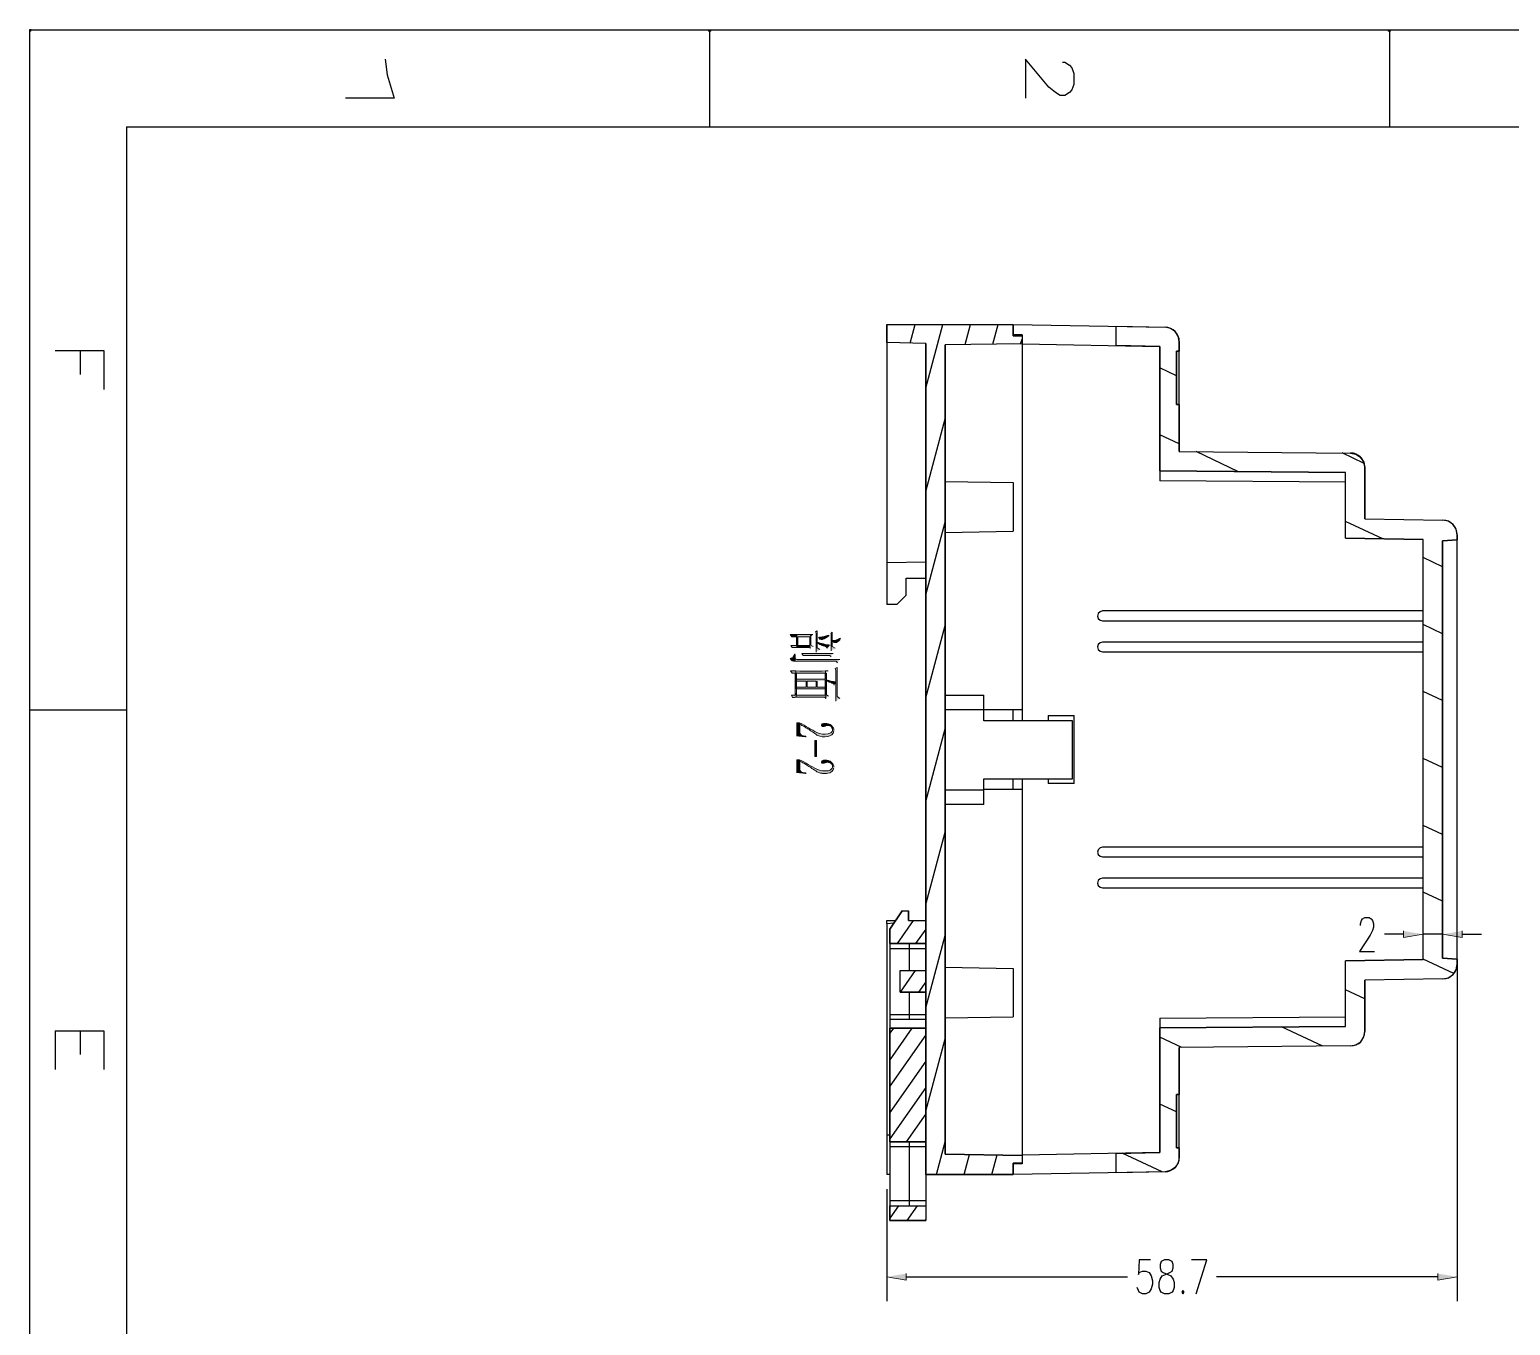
# Model space of a CAD drawing. Header units: inches. Extents: x 9 to 586, y 13 to 829.
# Drawn here: x 8.9 to 305.2, y 570.1 to 829.3 of the extents above; entities that cross this region are included whole.
import ezdxf

# ---------------------------------------------------------------- set-up
doc = ezdxf.new("R2010")
doc.units = ezdxf.units.IN
doc.header["$MEASUREMENT"] = 0
doc.layers.add('图层 1', color=7, linetype='Continuous')

msp = doc.modelspace()

# ---------------------------------------------------------------- hatches: boundary and pattern name
at = {"layer": '图层 1', "true_color": 0xffffff}
for points in [[(8.94, 829.28), (9.24, 829.28), (9.24, 829.22), (9.18, 828.98), (8.94, 828.92)], [(145.26, 829.28), (145.26, 829.22), (145.2, 828.98), (144.96, 828.92), (144.72, 828.98), (144.66, 829.22), (144.66, 829.28)], [(281.28, 829.28), (281.28, 829.22), (281.22, 828.98), (280.98, 828.92), (280.74, 828.98), (280.68, 829.22), (280.68, 829.28)], [(165.6, 708.26), (165.12, 708.26), (165.24, 707.84)], [(167.04, 705.26), (166.5, 705.62), (166.5, 709.04), (166.14, 708.8), (166.26, 708.56), (166.26, 704.78)], [(170.1, 705.56), (169.5, 705.92), (169.5, 708.74), (169.2, 708.5), (169.26, 708.38), (169.26, 708.26), (169.32, 708.08), (169.32, 705.02)], [(165.06, 705.5), (165, 706.1), (162.6, 706.1), (162.6, 707.84), (162.42, 705.68), (164.82, 705.68)], [(168.12, 698.96), (168.12, 699.32), (162.36, 699.32), (162.36, 700.58), (162.36, 698.96), (164.28, 698.96), (164.28, 697.76), (164.52, 698.96), (166.26, 698.96), (166.26, 697.76), (166.5, 698.96)], [(168.78, 695.96), (168.36, 696.2), (168.36, 700.58), (168.24, 695.48)], [(171, 695.48), (170.46, 695.9), (170.46, 701.66), (170.1, 701.48), (170.16, 701.3), (170.22, 701.18), (170.22, 694.94)], [(168.12, 697.76), (166.5, 697.76), (166.5, 698.96), (166.26, 697.76), (164.52, 697.76), (164.52, 698.96), (164.28, 697.76), (162.36, 697.76), (162.36, 698.96), (162.36, 697.4), (168.12, 697.4), (168.12, 696.14)], [(283.8, 648.98), (283.8, 647.66), (287.7, 648.32)], [(295.5, 648.98), (295.5, 647.66), (291.6, 648.32)], [(184.32, 580.46), (184.32, 579.14), (180.42, 579.8)], [(290.64, 580.46), (290.64, 579.14), (294.54, 579.8)]]:
    msp.add_hatch(color=7, dxfattribs=at).paths.add_polyline_path(points)
h = msp.add_hatch(color=7, dxfattribs=at)
edge = h.paths.add_edge_path()
edge.add_spline(control_points=[(162.42, 708.26), (161.98, 708.26), (161.54, 708.26), (161.1, 708.26), (161.1, 708.26), (161.4, 707.84), (161.4, 707.84), (161.4, 707.84), (162.36, 707.84), (162.36, 707.84), (162.36, 707.84), (162.36, 706.1), (162.36, 706.1)], knot_values=[0, 0, 0, 0, 1, 1, 1, 2, 2, 2, 3, 3, 3, 4, 4, 4, 4], degree=3, periodic=0)
edge.add_line((162.36, 706.1), (162.42, 708.26))
h = msp.add_hatch(color=7, dxfattribs=at)
edge = h.paths.add_edge_path()
edge.add_spline(control_points=[(165.66, 705.92), (165.66, 705.92), (165.24, 706.16), (165.24, 706.16), (165.24, 706.16), (165.24, 707.84), (165.24, 707.84), (165.24, 707.84), (165.12, 708.26), (165.12, 708.26), (164.22, 708.26), (163.32, 708.26), (162.42, 708.26), (162.42, 708.26), (162.36, 706.1), (162.36, 706.1), (162.36, 706.1), (161.22, 706.1), (161.22, 706.1), (161.22, 706.1), (161.52, 705.68), (161.52, 705.68), (161.52, 705.68), (162.42, 705.68), (162.42, 705.68), (162.42, 705.68), (162.6, 707.84), (162.6, 707.84), (162.6, 707.84), (165, 707.84), (165, 707.84), (165, 707.84), (165, 706.1), (165, 706.1), (165, 706.1), (165.06, 705.5), (165.06, 705.5)], knot_values=[0, 0, 0, 0, 1, 1, 1, 2, 2, 2, 3, 3, 3, 4, 4, 4, 5, 5, 5, 6, 6, 6, 7, 7, 7, 8, 8, 8, 9, 9, 9, 10, 10, 10, 11, 11, 11, 12, 12, 12, 12], degree=3, periodic=0)
edge.add_line((165.06, 705.5), (165.66, 705.92))
h = msp.add_hatch(color=7, dxfattribs=at)
edge = h.paths.add_edge_path()
edge.add_spline(control_points=[(168.9, 708.08), (168.9, 708.08), (168.78, 708.14), (168.78, 708.14), (168.78, 708.14), (168.3, 708.02), (168.3, 708.02), (168.3, 708.02), (168.12, 707.96), (168.12, 707.96), (168.12, 707.96), (167.88, 707.9), (167.88, 707.9), (167.88, 707.9), (167.7, 707.84), (167.7, 707.84), (167.7, 707.84), (167.52, 707.84), (167.52, 707.84), (167.52, 707.84), (167.34, 707.78), (167.34, 707.78), (167.34, 707.78), (166.98, 707.78), (166.98, 707.78), (166.98, 707.78), (166.8, 707.72), (166.8, 707.72), (166.8, 707.72), (166.74, 707.66), (166.74, 707.66), (166.74, 707.66), (166.8, 707.6), (166.8, 707.6), (166.8, 707.6), (167.04, 707.36), (167.04, 707.36), (167.04, 707.36), (167.28, 707.3), (167.28, 707.3), (167.28, 707.3), (167.58, 707.3), (167.58, 707.3), (168.01, 707.45), (168.47, 707.75), (168.84, 708.02)], knot_values=[0, 0, 0, 0, 1, 1, 1, 2, 2, 2, 3, 3, 3, 4, 4, 4, 5, 5, 5, 6, 6, 6, 7, 7, 7, 8, 8, 8, 9, 9, 9, 10, 10, 10, 11, 11, 11, 12, 12, 12, 13, 13, 13, 14, 14, 14, 15, 15, 15, 15], degree=3, periodic=0)
edge.add_line((168.84, 708.02), (168.9, 708.08))
h = msp.add_hatch(color=7, dxfattribs=at)
edge = h.paths.add_edge_path()
edge.add_spline(control_points=[(169.08, 706.16), (168.41, 706.23), (167.12, 706.5), (166.5, 706.76), (166.5, 706.76), (166.5, 706.58), (166.5, 706.58), (166.99, 706.24), (167.15, 706.37), (167.52, 706.1), (167.52, 706.1), (167.7, 706.04), (167.7, 706.04), (167.7, 706.04), (167.94, 705.98), (167.94, 705.98), (167.94, 705.98), (168.12, 705.86), (168.12, 705.86), (168.12, 705.86), (168.3, 705.8), (168.3, 705.8), (168.3, 705.8), (168.36, 705.74), (168.36, 705.74), (168.36, 705.74), (168.48, 705.5), (168.48, 705.5)], knot_values=[0, 0, 0, 0, 1, 1, 1, 2, 2, 2, 3, 3, 3, 4, 4, 4, 5, 5, 5, 6, 6, 6, 7, 7, 7, 8, 8, 8, 9, 9, 9, 9], degree=3, periodic=0)
edge.add_line((168.48, 705.5), (169.08, 706.16))
h = msp.add_hatch(color=7, dxfattribs=at)
edge = h.paths.add_edge_path()
edge.add_spline(control_points=[(171.18, 707.42), (171.18, 707.42), (171.12, 707.54), (171.12, 707.54), (170.71, 707.32), (170.53, 707.25), (170.1, 707.12), (170.1, 707.12), (169.86, 707.12), (169.86, 707.12), (169.86, 707.12), (169.62, 707.06), (169.62, 707.06), (169.62, 707.06), (169.56, 707), (169.56, 707), (169.56, 707), (169.56, 706.88), (169.56, 706.88), (169.56, 706.88), (169.62, 706.88), (169.62, 706.88), (169.62, 706.88), (169.74, 706.76), (169.74, 706.76), (169.74, 706.76), (169.92, 706.7), (169.92, 706.7), (169.92, 706.7), (170.34, 706.7), (170.34, 706.7), (170.63, 706.79), (170.95, 707.13), (171.12, 707.36)], knot_values=[0, 0, 0, 0, 1, 1, 1, 2, 2, 2, 3, 3, 3, 4, 4, 4, 5, 5, 5, 6, 6, 6, 7, 7, 7, 8, 8, 8, 9, 9, 9, 10, 10, 10, 11, 11, 11, 11], degree=3, periodic=0)
edge.add_line((171.12, 707.36), (171.18, 707.42))
h = msp.add_hatch(color=7, dxfattribs=at)
edge = h.paths.add_edge_path()
edge.add_spline(control_points=[(162.12, 704.36), (162.12, 704.36), (162, 704.36), (162, 704.36), (162, 704.36), (161.88, 704.18), (161.88, 704.18), (161.88, 704.18), (161.82, 704), (161.82, 704), (161.82, 704), (161.7, 703.82), (161.7, 703.82), (161.7, 703.82), (161.64, 703.7), (161.64, 703.7), (161.64, 703.7), (161.52, 703.64), (161.52, 703.64), (161.52, 703.64), (161.4, 703.52), (161.4, 703.52), (161.4, 703.52), (161.22, 703.52), (161.22, 703.52), (161.22, 703.52), (161.1, 703.46), (161.1, 703.46), (161.26, 703.1), (161.68, 702.91), (162.06, 702.92), (162.06, 702.92), (162.12, 703.76), (162.12, 703.76), (162.12, 703.76), (162.12, 704.24), (162.12, 704.24)], knot_values=[0, 0, 0, 0, 1, 1, 1, 2, 2, 2, 3, 3, 3, 4, 4, 4, 5, 5, 5, 6, 6, 6, 7, 7, 7, 8, 8, 8, 9, 9, 9, 10, 10, 10, 11, 11, 11, 12, 12, 12, 12], degree=3, periodic=0)
edge.add_line((162.12, 704.24), (162.12, 704.36))
h = msp.add_hatch(color=7, dxfattribs=at)
edge = h.paths.add_edge_path()
edge.add_spline(control_points=[(171, 703.28), (170.5, 703.28), (170, 703.28), (169.5, 703.28), (169.5, 703.28), (162.42, 703.28), (162.42, 703.28), (162.42, 703.28), (162.24, 703.34), (162.24, 703.34), (162.24, 703.34), (162.12, 703.46), (162.12, 703.46), (162.12, 703.46), (162.12, 703.76), (162.12, 703.76), (162.12, 703.76), (162.06, 702.92), (162.06, 702.92), (162.06, 702.92), (162.3, 702.86), (162.3, 702.86), (162.3, 702.86), (162.42, 702.92), (162.42, 702.92), (162.42, 702.92), (170.28, 702.92), (170.28, 702.92), (170.28, 702.92), (170.58, 702.62), (170.58, 702.62)], knot_values=[0, 0, 0, 0, 1, 1, 1, 2, 2, 2, 3, 3, 3, 4, 4, 4, 5, 5, 5, 6, 6, 6, 7, 7, 7, 8, 8, 8, 9, 9, 9, 10, 10, 10, 10], degree=3, periodic=0)
edge.add_line((170.58, 702.62), (171, 703.28))
h = msp.add_hatch(color=7, dxfattribs=at)
edge = h.paths.add_edge_path()
edge.add_spline(control_points=[(169.68, 704.48), (167.6, 704.48), (165.52, 704.48), (163.44, 704.48), (163.44, 704.48), (163.68, 704.06), (163.68, 704.06), (163.68, 704.06), (164.22, 704.06), (164.22, 704.06), (164.22, 704.06), (164.46, 704.12), (164.46, 704.12), (164.46, 704.12), (168.96, 704.12), (168.96, 704.12), (168.96, 704.12), (169.26, 703.88), (169.26, 703.88)], knot_values=[0, 0, 0, 0, 1, 1, 1, 2, 2, 2, 3, 3, 3, 4, 4, 4, 5, 5, 5, 6, 6, 6, 6], degree=3, periodic=0)
edge.add_line((169.26, 703.88), (169.68, 704.48))
h = msp.add_hatch(color=7, dxfattribs=at)
edge = h.paths.add_edge_path()
edge.add_spline(control_points=[(162.24, 701), (161.88, 701), (161.52, 701), (161.16, 701), (161.16, 701), (161.46, 700.58), (161.46, 700.58), (161.46, 700.58), (162.12, 700.58), (162.12, 700.58), (162.12, 700.58), (162.12, 696.14), (162.12, 696.14)], knot_values=[0, 0, 0, 0, 1, 1, 1, 2, 2, 2, 3, 3, 3, 4, 4, 4, 4], degree=3, periodic=0)
edge.add_line((162.12, 696.14), (162.24, 701))
h = msp.add_hatch(color=7, dxfattribs=at)
edge = h.paths.add_edge_path()
edge.add_spline(control_points=[(168.18, 701), (166.1, 700.96), (164.34, 700.91), (162.24, 701), (162.24, 701), (162.12, 696.14), (162.12, 696.14), (162.12, 696.14), (161.34, 696.14), (161.34, 696.14), (161.34, 696.14), (161.58, 695.66), (161.58, 695.66), (161.58, 695.66), (161.94, 695.66), (161.94, 695.66), (161.94, 695.66), (162.12, 695.72), (162.12, 695.72), (162.12, 695.72), (162.3, 695.72), (162.3, 695.72), (162.3, 695.72), (162.36, 697.4), (162.36, 697.4), (162.36, 697.4), (162.36, 700.58), (162.36, 700.58), (162.36, 700.58), (168.12, 700.58), (168.12, 700.58), (168.12, 700.58), (168.12, 697.76), (168.12, 697.76)], knot_values=[0, 0, 0, 0, 1, 1, 1, 2, 2, 2, 3, 3, 3, 4, 4, 4, 5, 5, 5, 6, 6, 6, 7, 7, 7, 8, 8, 8, 9, 9, 9, 10, 10, 10, 11, 11, 11, 11], degree=3, periodic=0)
edge.add_line((168.12, 697.76), (168.18, 701))
h = msp.add_hatch(color=7, dxfattribs=at)
edge = h.paths.add_edge_path()
edge.add_spline(control_points=[(168.72, 701), (168.72, 701), (168.18, 701), (168.18, 701), (168.18, 701), (168.12, 697.76), (168.12, 697.76), (168.12, 697.76), (168.12, 696.14), (168.12, 696.14), (168.12, 696.14), (162.36, 696.14), (162.36, 696.14), (162.36, 696.14), (162.36, 697.4), (162.36, 697.4), (162.36, 697.4), (162.3, 695.72), (162.3, 695.72), (163.2, 695.72), (164.1, 695.72), (165, 695.72), (165.56, 695.72), (166.12, 695.72), (166.68, 695.72), (166.68, 695.72), (168, 695.72), (168, 695.72), (168, 695.72), (168.24, 695.48), (168.24, 695.48), (168.24, 695.48), (168.36, 700.58), (168.36, 700.58)], knot_values=[0, 0, 0, 0, 1, 1, 1, 2, 2, 2, 3, 3, 3, 4, 4, 4, 5, 5, 5, 6, 6, 6, 7, 7, 7, 8, 8, 8, 9, 9, 9, 10, 10, 10, 11, 11, 11, 11], degree=3, periodic=0)
edge.add_line((168.36, 700.58), (168.72, 701))
h = msp.add_hatch(color=7, dxfattribs=at)
edge = h.paths.add_edge_path()
edge.add_spline(control_points=[(170.22, 698.54), (170.22, 698.54), (170.22, 698.84), (170.22, 698.84), (169.66, 698.89), (168.91, 699.04), (168.36, 699.2), (168.36, 699.2), (168.36, 699.02), (168.36, 699.02), (168.36, 699.02), (168.54, 698.96), (168.54, 698.96), (168.54, 698.96), (168.72, 698.9), (168.72, 698.9), (168.72, 698.9), (168.9, 698.78), (168.9, 698.78), (168.9, 698.78), (169.08, 698.72), (169.08, 698.72), (169.08, 698.72), (169.26, 698.66), (169.26, 698.66), (169.26, 698.66), (169.44, 698.54), (169.44, 698.54), (169.44, 698.54), (169.62, 698.48), (169.62, 698.48), (169.62, 698.48), (169.74, 698.42), (169.74, 698.42), (169.74, 698.42), (169.86, 698.18), (169.86, 698.18)], knot_values=[0, 0, 0, 0, 1, 1, 1, 2, 2, 2, 3, 3, 3, 4, 4, 4, 5, 5, 5, 6, 6, 6, 7, 7, 7, 8, 8, 8, 9, 9, 9, 10, 10, 10, 11, 11, 11, 12, 12, 12, 12], degree=3, periodic=0)
edge.add_line((169.86, 698.18), (170.22, 698.54))
h = msp.add_hatch(color=7, dxfattribs=at)
edge = h.paths.add_edge_path()
edge.add_spline(control_points=[(164.22, 687.74), (164.22, 687.74), (164.22, 687.92), (164.22, 687.92), (164.01, 687.89), (163.54, 688.1), (163.32, 688.16), (163.32, 688.16), (163.26, 688.22), (163.26, 688.22), (163.26, 688.22), (163.14, 688.34), (163.14, 688.34), (163.14, 688.34), (163.02, 688.58), (163.02, 688.58), (163.02, 688.58), (163.02, 690.26), (163.02, 690.26), (163.02, 690.26), (162.96, 690.62), (162.96, 690.62), (162.96, 690.62), (162.42, 690.62), (162.42, 690.62), (162.42, 690.62), (162.42, 687.92), (162.42, 687.92)], knot_values=[0, 0, 0, 0, 1, 1, 1, 2, 2, 2, 3, 3, 3, 4, 4, 4, 5, 5, 5, 6, 6, 6, 7, 7, 7, 8, 8, 8, 9, 9, 9, 9], degree=3, periodic=0)
edge.add_line((162.42, 687.92), (164.22, 687.74))
h = msp.add_hatch(color=7, dxfattribs=at)
edge = h.paths.add_edge_path()
edge.add_spline(control_points=[(169.8, 689.18), (169.8, 689.18), (169.8, 689.42), (169.8, 689.42), (169.8, 689.42), (169.74, 689.54), (169.74, 689.54), (169.74, 689.54), (169.68, 689.72), (169.68, 689.72), (169.68, 689.72), (169.56, 689.84), (169.56, 689.84), (169.56, 689.84), (169.56, 689), (169.56, 689), (169.56, 689), (169.5, 688.88), (169.5, 688.88), (169.5, 688.88), (169.38, 688.76), (169.38, 688.76), (169.21, 688.54), (168.91, 688.49), (168.66, 688.4), (167.91, 688.21), (167.14, 688.41), (166.44, 688.7), (165.33, 689.14), (164.18, 690.14), (162.96, 690.62), (162.96, 690.62), (163.02, 690.26), (163.02, 690.26), (163.02, 690.26), (163.14, 690.26), (163.14, 690.26), (163.14, 690.26), (163.26, 690.2), (163.26, 690.2), (163.26, 690.2), (163.44, 690.08), (163.44, 690.08), (163.44, 690.08), (163.62, 690.02), (163.62, 690.02), (163.62, 690.02), (163.86, 689.9), (163.86, 689.9), (164.21, 689.67), (164.25, 689.56), (164.64, 689.42), (165.21, 688.97), (165.88, 688.65), (166.44, 688.16), (167.31, 687.86), (167.69, 687.73), (168.6, 687.86), (169.19, 688), (169.79, 688.34), (169.8, 689)], knot_values=[0, 0, 0, 0, 1, 1, 1, 2, 2, 2, 3, 3, 3, 4, 4, 4, 5, 5, 5, 6, 6, 6, 7, 7, 7, 8, 8, 8, 9, 9, 9, 10, 10, 10, 11, 11, 11, 12, 12, 12, 13, 13, 13, 14, 14, 14, 15, 15, 15, 16, 16, 16, 17, 17, 17, 18, 18, 18, 19, 19, 19, 20, 20, 20, 20], degree=3, periodic=0)
edge.add_line((169.8, 689), (169.8, 689.18))
h = msp.add_hatch(color=7, dxfattribs=at)
edge = h.paths.add_edge_path()
edge.add_spline(control_points=[(169.56, 689.84), (169.31, 690.22), (168.87, 690.43), (168.42, 690.5), (168.02, 690.45), (167.35, 690.7), (167.34, 690.08), (167.34, 690.08), (167.46, 689.96), (167.46, 689.96), (167.46, 689.96), (167.52, 689.9), (167.52, 689.9), (167.52, 689.9), (167.88, 689.9), (167.88, 689.9), (167.88, 689.9), (168.12, 689.96), (168.12, 689.96), (168.12, 689.96), (168.18, 690.02), (168.18, 690.02), (168.18, 690.02), (168.36, 690.08), (168.36, 690.08), (168.36, 690.08), (168.6, 690.08), (168.6, 690.08), (169.05, 690.13), (169.59, 689.71), (169.56, 689.24)], knot_values=[0, 0, 0, 0, 1, 1, 1, 2, 2, 2, 3, 3, 3, 4, 4, 4, 5, 5, 5, 6, 6, 6, 7, 7, 7, 8, 8, 8, 9, 9, 9, 10, 10, 10, 10], degree=3, periodic=0)
edge.add_line((169.56, 689.24), (169.56, 689.84))
h = msp.add_hatch(color=7, dxfattribs=at)
h.dxf.hatch_style = 2
h.paths.add_polyline_path([(166.02, 683.9), (166.38, 683.9), (166.38, 687.08), (166.02, 687.08)])
h = msp.add_hatch(color=7, dxfattribs=at)
edge = h.paths.add_edge_path()
edge.add_spline(control_points=[(164.22, 680.42), (164.22, 680.42), (164.22, 680.6), (164.22, 680.6), (162.4, 680.71), (163.25, 681.58), (162.96, 683.24), (162.96, 683.24), (162.42, 683.24), (162.42, 683.24), (162.42, 683.24), (162.42, 680.6), (162.42, 680.6)], knot_values=[0, 0, 0, 0, 1, 1, 1, 2, 2, 2, 3, 3, 3, 4, 4, 4, 4], degree=3, periodic=0)
edge.add_line((162.42, 680.6), (164.22, 680.42))
h = msp.add_hatch(color=7, dxfattribs=at)
edge = h.paths.add_edge_path()
edge.add_spline(control_points=[(169.8, 681.8), (169.82, 682.1), (169.79, 682.25), (169.56, 682.46), (169.56, 682.46), (169.56, 681.68), (169.56, 681.68), (169.56, 681.68), (169.5, 681.56), (169.5, 681.56), (169.5, 681.56), (169.38, 681.44), (169.38, 681.44), (169.03, 681.08), (169.14, 681.19), (168.66, 681.02), (167.9, 680.96), (167.15, 680.98), (166.44, 681.32), (165.25, 681.87), (164.19, 682.76), (162.96, 683.24), (162.96, 683.24), (163.02, 682.94), (163.02, 682.94), (163.02, 682.94), (163.26, 682.82), (163.26, 682.82), (163.26, 682.82), (163.44, 682.76), (163.44, 682.76), (163.44, 682.76), (163.62, 682.64), (163.62, 682.64), (163.84, 682.54), (164.45, 682.19), (164.64, 682.04), (164.9, 681.86), (165.21, 681.74), (165.42, 681.5), (165.77, 681.29), (166.13, 681.08), (166.44, 680.84), (166.44, 680.84), (166.62, 680.78), (166.62, 680.78), (166.62, 680.78), (166.8, 680.66), (166.8, 680.66), (166.8, 680.66), (166.98, 680.6), (166.98, 680.6), (166.98, 680.6), (167.16, 680.54), (167.16, 680.54), (167.16, 680.54), (167.4, 680.54), (167.4, 680.54), (167.4, 680.54), (167.58, 680.48), (167.58, 680.48), (167.58, 680.48), (168.36, 680.48), (168.36, 680.48), (168.36, 680.48), (168.6, 680.54), (168.6, 680.54), (169.15, 680.55), (169.79, 681.02), (169.8, 681.62)], knot_values=[0, 0, 0, 0, 1, 1, 1, 2, 2, 2, 3, 3, 3, 4, 4, 4, 5, 5, 5, 6, 6, 6, 7, 7, 7, 8, 8, 8, 9, 9, 9, 10, 10, 10, 11, 11, 11, 12, 12, 12, 13, 13, 13, 14, 14, 14, 15, 15, 15, 16, 16, 16, 17, 17, 17, 18, 18, 18, 19, 19, 19, 20, 20, 20, 21, 21, 21, 22, 22, 22, 23, 23, 23, 23], degree=3, periodic=0)
edge.add_line((169.8, 681.62), (169.8, 681.8))
h = msp.add_hatch(color=7, dxfattribs=at)
edge = h.paths.add_edge_path()
edge.add_spline(control_points=[(169.56, 682.46), (169.31, 682.8), (168.9, 683.18), (168.42, 683.12), (168.1, 683.26), (167.29, 683.2), (167.34, 682.7), (167.34, 682.7), (167.46, 682.58), (167.46, 682.58), (167.46, 682.58), (167.52, 682.58), (167.52, 682.58), (167.52, 682.58), (167.76, 682.52), (167.76, 682.52), (167.76, 682.52), (167.88, 682.58), (167.88, 682.58), (167.88, 682.58), (168.12, 682.64), (168.12, 682.64), (168.12, 682.64), (168.18, 682.64), (168.18, 682.64), (168.18, 682.64), (168.36, 682.7), (168.36, 682.7), (168.36, 682.7), (168.6, 682.76), (168.6, 682.76), (168.6, 682.76), (168.78, 682.7), (168.78, 682.7), (168.78, 682.7), (168.96, 682.7), (168.96, 682.7), (168.96, 682.7), (169.14, 682.58), (169.14, 682.58), (169.14, 682.58), (169.26, 682.46), (169.26, 682.46), (169.26, 682.46), (169.32, 682.46), (169.32, 682.46), (169.32, 682.46), (169.44, 682.34), (169.44, 682.34), (169.44, 682.34), (169.5, 682.22), (169.5, 682.22), (169.5, 682.22), (169.56, 682.04), (169.56, 682.04), (169.56, 682.04), (169.56, 681.92), (169.56, 681.92)], knot_values=[0, 0, 0, 0, 1, 1, 1, 2, 2, 2, 3, 3, 3, 4, 4, 4, 5, 5, 5, 6, 6, 6, 7, 7, 7, 8, 8, 8, 9, 9, 9, 10, 10, 10, 11, 11, 11, 12, 12, 12, 13, 13, 13, 14, 14, 14, 15, 15, 15, 16, 16, 16, 17, 17, 17, 18, 18, 18, 19, 19, 19, 19], degree=3, periodic=0)
edge.add_line((169.56, 681.92), (169.56, 682.46))

# ---------------------------------------------------------------- linework, layer by layer
at = {"layer": '图层 1', "lineweight": 0}
for points in [[(8.94, 829.28), (9.24, 829.28), (9.24, 829.22), (9.18, 828.98), (8.94, 828.92)], [(145.26, 829.28), (145.26, 829.22), (145.2, 828.98), (144.96, 828.92), (144.72, 828.98), (144.66, 829.22), (144.66, 829.28)], [(281.28, 829.28), (281.28, 829.22), (281.22, 828.98), (280.98, 828.92), (280.74, 828.98), (280.68, 829.22), (280.68, 829.28)], [(165.6, 708.26), (165.12, 708.26), (165.24, 707.84)], [(167.04, 705.26), (166.5, 705.62), (166.5, 709.04), (166.14, 708.8), (166.26, 708.56), (166.26, 704.78)], [(170.1, 705.56), (169.5, 705.92), (169.5, 708.74), (169.2, 708.5), (169.26, 708.38), (169.26, 708.26), (169.32, 708.08), (169.32, 705.02)], [(165.06, 705.5), (165, 706.1), (162.6, 706.1), (162.6, 707.84), (162.42, 705.68), (164.82, 705.68)], [(168.12, 698.96), (168.12, 699.32), (162.36, 699.32), (162.36, 700.58), (162.36, 698.96), (164.28, 698.96), (164.28, 697.76), (164.52, 698.96), (166.26, 698.96), (166.26, 697.76), (166.5, 698.96)], [(168.78, 695.96), (168.36, 696.2), (168.36, 700.58), (168.24, 695.48)], [(171, 695.48), (170.46, 695.9), (170.46, 701.66), (170.1, 701.48), (170.16, 701.3), (170.22, 701.18), (170.22, 694.94)], [(168.12, 697.76), (166.5, 697.76), (166.5, 698.96), (166.26, 697.76), (164.52, 697.76), (164.52, 698.96), (164.28, 697.76), (162.36, 697.76), (162.36, 698.96), (162.36, 697.4), (168.12, 697.4), (168.12, 696.14)], [(166.02, 683.9), (166.38, 683.9), (166.38, 687.08), (166.02, 687.08), (166.02, 683.9)], [(283.8, 648.98), (283.8, 647.66), (287.7, 648.32)], [(295.5, 648.98), (295.5, 647.66), (291.6, 648.32)], [(184.32, 580.46), (184.32, 579.14), (180.42, 579.8)], [(290.64, 580.46), (290.64, 579.14), (294.54, 579.8)]]:
    msp.add_lwpolyline(points, dxfattribs=at)
at = {"layer": '图层 1', "color": 7, "lineweight": 25, "true_color": 0xffffff}
for points in [[(8.94, 829.22), (586.02, 829.22)], [(8.94, 829.22), (8.94, 13.04)], [(8.94, 829.22), (586.02, 829.22)], [(144.96, 829.22), (144.96, 809.84)], [(280.98, 829.22), (280.98, 809.84)], [(80.04, 823.34), (80.46, 820.22), (81.84, 815.54), (72.12, 815.54)], [(215.58, 822.74), (216.06, 822.74), (216.96, 822.2), (217.44, 821.66), (217.86, 820.52), (217.86, 818.3), (217.44, 817.22), (216.96, 816.68), (216.06, 816.08), (215.1, 816.08), (214.2, 816.68), (212.82, 817.76), (208.2, 823.34), (208.2, 815.54)], [(28.32, 809.84), (566.64, 809.84)], [(28.32, 809.84), (28.32, 32.42)], [(180.42, 769.88), (180.54, 770.3)], [(180.42, 766.7), (180.42, 770.3), (205.68, 770.3), (205.68, 768.02), (207.48, 768.02), (207.48, 766.46), (192.12, 766.22), (192.12, 604.34), (207.48, 604.1), (207.48, 602.54), (205.68, 602.54), (205.68, 600.26), (188.22, 600.26), (188.22, 766.52), (180.42, 766.7)], [(180.42, 770.3), (180.42, 714.26)], [(180.42, 770.3), (205.68, 770.3)], [(185.1, 766.58), (186.12, 770.3)], [(188.22, 757.58), (191.64, 770.3)], [(196.08, 766.28), (197.16, 770.3)], [(201.66, 766.34), (202.68, 770.3)], [(205.68, 768.02), (205.68, 770.3)], [(205.68, 770.3), (236.1, 769.76)], [(207.48, 768.2), (205.68, 768.2)], [(205.68, 768.02), (207.48, 768.02)], [(207.18, 766.46), (207.48, 767.36)], [(207.48, 768.2), (207.48, 691.04)], [(226.32, 604.46), (235.02, 604.64), (235.02, 629.6), (272.16, 629.9), (272.16, 643.04), (287.7, 643.28), (287.7, 727.28), (272.16, 727.58), (272.16, 740.66), (235.02, 741.02), (235.02, 765.92), (226.32, 766.1), (226.32, 769.94), (236.1, 769.76)], [(226.32, 766.1), (226.32, 769.94)], [(238.92, 766.88), (238.74, 767.96), (238.08, 768.92), (237.18, 769.52), (236.1, 769.76)], [(14.04, 765.08), (23.76, 765.08), (23.76, 757.28)], [(19.08, 765.08), (19.08, 760.28)], [(188.22, 766.52), (180.42, 766.7)], [(188.22, 766.52), (188.22, 591.08)], [(207.48, 766.46), (192.12, 766.22)], [(192.12, 604.34), (192.12, 766.22)], [(207.48, 766.4), (235.02, 765.92)], [(235.02, 765.92), (235.02, 739.04)], [(238.92, 766.88), (238.92, 764.96), (238.38, 764.96), (238.38, 754.28), (238.92, 754.28), (238.92, 744.86), (273.18, 744.56), (274.26, 744.38), (275.22, 743.72), (275.82, 742.76), (276.06, 741.68), (276.06, 731.42), (291.66, 731.18)], [(238.38, 754.28), (238.38, 764.96)], [(238.38, 764.96), (238.92, 764.96)], [(238.92, 744.86), (238.92, 766.88)], [(238.38, 760.04), (235.02, 761.6)], [(238.92, 754.28), (238.38, 754.28)], [(188.22, 736.88), (192.12, 751.4)], [(238.92, 746.42), (235.02, 748.22)], [(238.92, 744.86), (273.18, 744.56)], [(250.8, 740.84), (242.28, 744.86)], [(275.94, 742.52), (271.5, 744.62)], [(235.02, 741.02), (272.16, 740.66)], [(272.16, 727.58), (272.16, 740.66)], [(276.06, 731.42), (276.06, 741.68)], [(192.12, 738.92), (205.68, 738.68)], [(205.68, 738.68), (205.68, 728.96)], [(272.16, 738.74), (235.02, 739.04)], [(188.22, 716.24), (192.12, 730.76)], [(192.12, 728.72), (205.68, 728.96)], [(279.66, 727.4), (272.16, 730.88)], [(276.06, 731.42), (291.66, 731.18)], [(294.54, 728.24), (294.3, 729.38), (293.7, 730.28), (292.74, 730.94), (291.66, 731.18)], [(272.16, 727.58), (287.7, 727.28)], [(287.7, 643.28), (287.7, 727.28)], [(294.54, 728.24), (294.54, 727.22), (291.6, 727.04), (291.6, 643.52), (294.54, 643.34), (294.54, 642.32)], [(291.6, 727.04), (294.54, 727.22)], [(291.6, 643.52), (291.6, 727.04)], [(294.54, 642.32), (294.54, 728.24)], [(180.42, 722.66), (188.22, 722.84)], [(291.6, 721.82), (287.7, 723.68)], [(184.32, 719.54), (188.22, 719.54)], [(184.32, 716.18), (184.32, 719.54)], [(182.4, 714.26), (180.42, 714.26)], [(182.4, 714.26), (184.32, 716.18)], [(223.56, 713), (223.08, 712.82), (222.72, 712.52), (222.6, 711.98), (222.72, 711.5), (223.08, 711.14), (223.56, 711.02)], [(287.7, 713), (223.56, 713)], [(223.56, 711.02), (287.7, 711.02)], [(188.22, 695.6), (192.12, 710.06)], [(291.6, 708.44), (287.7, 710.3)], [(223.56, 706.76), (223.08, 706.64), (222.72, 706.28), (222.6, 705.8), (222.72, 705.32), (223.08, 704.96), (223.56, 704.84)], [(287.7, 706.76), (223.56, 706.76)], [(223.56, 704.84), (287.7, 704.84)], [(291.6, 695.06), (287.7, 696.86)], [(8.94, 693.2), (28.32, 693.2)], [(192.12, 696.14), (199.86, 696.14)], [(192.12, 693.26), (207.48, 693.26)], [(199.86, 691.04), (199.86, 696.14)], [(205.68, 691.04), (205.68, 693.26)], [(217.56, 691.04), (199.86, 691.04)], [(212.7, 692.06), (217.92, 692.06)], [(212.7, 692.06), (212.7, 691.04)], [(217.56, 679.4), (217.56, 691.04)], [(217.92, 678.5), (217.92, 692.06)], [(188.22, 674.9), (192.12, 689.42)], [(291.6, 681.68), (287.7, 683.48)], [(199.86, 679.4), (217.56, 679.4)], [(199.86, 674.3), (199.86, 679.4)], [(205.68, 677.3), (205.68, 679.4)], [(207.48, 679.4), (207.48, 602.42)], [(212.7, 679.4), (212.7, 678.5)], [(217.92, 678.5), (212.7, 678.5)], [(192.12, 677.24), (199.86, 677.24)], [(207.48, 677.3), (199.86, 677.3)], [(199.86, 674.3), (192.12, 674.3)], [(291.6, 668.3), (287.7, 670.1)], [(188.22, 654.26), (192.12, 668.78)], [(223.56, 665.78), (223.08, 665.6), (222.72, 665.24), (222.6, 664.76), (222.72, 664.28), (223.08, 663.92), (223.56, 663.8)], [(287.7, 665.78), (223.56, 665.78)], [(223.56, 663.8), (287.7, 663.8)], [(223.56, 659.54), (223.08, 659.42), (222.72, 659.06), (222.6, 658.58), (222.72, 658.1), (223.08, 657.74), (223.56, 657.62)], [(287.7, 659.54), (223.56, 659.54)], [(223.56, 657.62), (287.7, 657.62)], [(291.6, 654.92), (287.7, 656.72)], [(188.22, 651.08), (188.22, 646.46), (181.02, 646.46), (181.02, 649.34), (183.48, 653), (184.74, 653), (184.74, 651.08), (188.22, 651.08)], [(183.48, 653), (181.02, 649.34)], [(183.48, 653), (184.74, 653)], [(184.74, 651.08), (184.74, 653)], [(287.7, 649.58), (287.7, 653.18)], [(291.6, 649.58), (291.6, 653.18)], [(180.42, 651.08), (182.22, 651.08)], [(180.42, 650.48), (180.42, 651.08)], [(181.86, 650.54), (180.42, 650.42)], [(180.42, 650.42), (180.42, 600.26)], [(181.02, 649.34), (181.02, 591.08)], [(185.7, 651.08), (182.52, 646.46)], [(184.74, 651.08), (188.22, 651.08)], [(188.22, 649.34), (186.18, 646.46)], [(275.16, 650.06), (275.16, 650.42), (275.4, 651.08), (275.58, 651.38), (276.06, 651.68), (276.9, 651.68), (277.32, 651.38), (277.56, 651.08), (277.8, 650.42), (277.8, 649.76), (277.56, 649.1), (277.14, 648.14), (274.98, 644.9), (277.98, 644.9)], [(181.02, 646.46), (188.22, 646.46)], [(184.92, 646.46), (184.92, 641.06)], [(188.22, 633.62), (192.12, 648.08)], [(283.8, 648.32), (279.96, 648.32)], [(291.6, 648.32), (287.7, 648.32)], [(295.5, 648.32), (299.4, 648.32)], [(181.02, 645.5), (188.22, 645.5)], [(287.7, 643.28), (272.16, 643.04)], [(272.16, 629.9), (272.16, 643.04)], [(293.88, 640.46), (287.7, 643.34)], [(294.54, 643.34), (291.6, 643.52)], [(186.12, 641.06), (183.12, 636.74)], [(183.12, 641.06), (188.22, 641.06), (188.22, 636.74), (183.12, 636.74), (183.12, 641.06)], [(183.12, 641.06), (188.22, 641.06)], [(183.12, 636.74), (183.12, 641.06)], [(192.12, 641.72), (205.68, 641.48)], [(205.68, 641.48), (205.68, 631.82)], [(291.66, 639.38), (292.74, 639.62), (293.7, 640.28), (294.3, 641.24), (294.54, 642.32)], [(294.54, 642.38), (294.54, 574.94)], [(188.22, 638.78), (186.78, 636.74)], [(276.06, 635.42), (272.16, 637.22)], [(291.66, 639.38), (276.06, 639.14), (276.06, 628.88)], [(291.66, 639.38), (276.06, 639.14)], [(276.06, 628.88), (276.06, 639.14)], [(183.12, 636.74), (188.22, 636.74)], [(184.92, 636.74), (184.92, 631.28)], [(188.22, 632.24), (181.02, 632.24)], [(188.22, 631.28), (181.02, 631.28)], [(192.12, 631.58), (205.68, 631.82)], [(235.02, 631.52), (272.16, 631.82)], [(235.02, 631.52), (235.02, 604.64)], [(14.04, 629), (14.04, 621.26)], [(14.04, 629), (23.76, 629), (23.76, 621.26)], [(19.08, 629), (19.08, 624.26)], [(181.74, 629.54), (181.02, 628.52)], [(185.46, 629.54), (181.02, 623.24)], [(181.02, 629.54), (188.22, 629.54), (188.22, 606.8), (181.02, 606.8), (181.02, 629.54)], [(188.22, 629.54), (181.02, 629.54)], [(188.22, 628.22), (181.02, 617.96)], [(272.16, 629.9), (235.02, 629.6)], [(267.66, 625.94), (259.38, 629.78)], [(273.18, 626), (274.26, 626.24), (275.22, 626.84), (275.82, 627.8), (276.06, 628.88)], [(188.22, 612.92), (192.12, 627.44)], [(273.18, 626), (238.92, 625.7), (238.92, 616.28), (238.38, 616.28), (238.38, 605.6), (238.92, 605.6), (238.92, 603.68), (238.74, 602.6), (238.08, 601.64), (237.18, 601.04), (236.1, 600.8), (226.32, 600.62), (226.32, 604.46)], [(239.46, 625.7), (235.02, 627.74)], [(273.18, 626), (238.92, 625.7)], [(238.92, 603.68), (238.92, 625.7)], [(188.22, 622.94), (181.02, 612.68)], [(188.22, 617.66), (181.02, 607.4)], [(238.38, 616.28), (238.92, 616.28)], [(238.38, 605.6), (238.38, 616.28)], [(238.38, 612.8), (235.02, 614.36)], [(188.22, 612.38), (184.32, 606.8)], [(181.02, 608.12), (180.42, 608.12)], [(181.02, 606.8), (188.22, 606.8)], [(181.02, 605.84), (188.22, 605.84)], [(184.92, 606.8), (184.92, 594.02)], [(188.22, 607.1), (188.04, 606.8)], [(190.38, 600.26), (192.12, 606.8)], [(207.48, 604.1), (192.12, 604.34)], [(235.02, 604.64), (207.48, 604.16)], [(226.32, 600.62), (226.32, 604.46)], [(235.5, 600.8), (227.52, 604.52)], [(238.92, 605.6), (238.38, 605.6)], [(195.9, 600.26), (196.98, 604.28)], [(201.42, 600.26), (202.5, 604.22)], [(207.48, 602.54), (205.68, 602.54)], [(205.68, 600.26), (205.68, 602.54)], [(207.48, 602.42), (205.68, 602.42)], [(181.02, 600.26), (180.42, 600.26)], [(188.22, 600.26), (205.68, 600.26)], [(236.1, 600.8), (205.68, 600.26)], [(180.42, 597.32), (180.42, 574.94)], [(188.22, 594.98), (181.02, 594.98)], [(182.76, 594.02), (181.02, 591.56)], [(181.02, 594.02), (188.22, 594.02), (188.22, 591.08), (181.02, 591.08), (181.02, 594.02)], [(181.02, 594.02), (188.22, 594.02)], [(186.48, 594.02), (184.44, 591.08)], [(181.02, 591.08), (188.22, 591.08)], [(188.22, 591.26), (188.1, 591.08)], [(233.16, 583.22), (230.94, 583.22), (230.76, 580.28), (230.94, 580.64), (231.6, 580.94), (232.26, 580.94), (232.92, 580.64), (233.34, 579.98), (233.58, 579.02), (233.58, 578.36), (233.34, 577.4), (232.92, 576.74), (232.26, 576.38), (231.6, 576.38), (230.94, 576.74), (230.76, 577.04), (230.52, 577.7)], [(235.98, 583.22), (235.32, 582.86), (235.08, 582.26), (235.08, 581.6), (235.32, 580.94), (235.74, 580.64), (236.64, 580.28), (237.24, 579.98), (237.72, 579.32), (237.9, 578.66), (237.9, 577.7), (237.72, 577.04), (237.48, 576.74), (236.82, 576.38), (235.98, 576.38), (235.32, 576.74), (235.08, 577.04), (234.9, 577.7), (234.9, 578.66), (235.08, 579.32), (235.5, 579.98), (236.16, 580.28), (237.06, 580.64), (237.48, 580.94), (237.72, 581.6), (237.72, 582.26), (237.48, 582.86), (236.82, 583.22), (235.98, 583.22)], [(242.28, 576.38), (244.44, 583.22), (241.38, 583.22)], [(184.32, 579.8), (228.6, 579.8)], [(290.64, 579.8), (246.36, 579.8)], [(239.64, 577.04), (239.46, 576.74), (239.64, 576.38), (239.88, 576.74), (239.64, 577.04)]]:
    msp.add_lwpolyline(points, dxfattribs=at)
for points in [[(238.92, 766.88), (239.02, 768.42), (237.61, 769.76), (236.1, 769.76)], [(276.06, 741.68), (275.97, 743.23), (274.83, 744.65), (273.18, 744.56)], [(294.54, 728.24), (294.5, 729.81), (293.26, 731.15), (291.66, 731.18)], [(291.66, 639.38), (293.26, 639.42), (294.5, 640.75), (294.54, 642.32)], [(273.18, 626), (274.97, 626.11), (275.87, 627.16), (276.06, 628.88)], [(236.1, 600.8), (237.57, 600.86), (239.04, 602.12), (238.92, 603.68)]]:
    msp.add_open_spline(points, degree=3, dxfattribs=at)
at = {"layer": '图层 1', "lineweight": 0}
for points, knots in [([(162.42, 708.26), (161.98, 708.26), (161.54, 708.26), (161.1, 708.26), (161.1, 708.26), (161.4, 707.84), (161.4, 707.84), (161.4, 707.84), (162.36, 707.84), (162.36, 707.84), (162.36, 707.84), (162.36, 706.1), (162.36, 706.1)], [0, 0, 0, 0, 1, 1, 1, 2, 2, 2, 3, 3, 3, 4, 4, 4, 4]), ([(165.66, 705.92), (165.66, 705.92), (165.24, 706.16), (165.24, 706.16), (165.24, 706.16), (165.24, 707.84), (165.24, 707.84), (165.24, 707.84), (165.12, 708.26), (165.12, 708.26), (164.22, 708.26), (163.32, 708.26), (162.42, 708.26), (162.42, 708.26), (162.36, 706.1), (162.36, 706.1), (162.36, 706.1), (161.22, 706.1), (161.22, 706.1), (161.22, 706.1), (161.52, 705.68), (161.52, 705.68), (161.52, 705.68), (162.42, 705.68), (162.42, 705.68), (162.42, 705.68), (162.6, 707.84), (162.6, 707.84), (162.6, 707.84), (165, 707.84), (165, 707.84), (165, 707.84), (165, 706.1), (165, 706.1), (165, 706.1), (165.06, 705.5), (165.06, 705.5)], [0, 0, 0, 0, 1, 1, 1, 2, 2, 2, 3, 3, 3, 4, 4, 4, 5, 5, 5, 6, 6, 6, 7, 7, 7, 8, 8, 8, 9, 9, 9, 10, 10, 10, 11, 11, 11, 12, 12, 12, 12]), ([(168.9, 708.08), (168.9, 708.08), (168.78, 708.14), (168.78, 708.14), (168.78, 708.14), (168.3, 708.02), (168.3, 708.02), (168.3, 708.02), (168.12, 707.96), (168.12, 707.96), (168.12, 707.96), (167.88, 707.9), (167.88, 707.9), (167.88, 707.9), (167.7, 707.84), (167.7, 707.84), (167.7, 707.84), (167.52, 707.84), (167.52, 707.84), (167.52, 707.84), (167.34, 707.78), (167.34, 707.78), (167.34, 707.78), (166.98, 707.78), (166.98, 707.78), (166.98, 707.78), (166.8, 707.72), (166.8, 707.72), (166.8, 707.72), (166.74, 707.66), (166.74, 707.66), (166.74, 707.66), (166.8, 707.6), (166.8, 707.6), (166.8, 707.6), (167.04, 707.36), (167.04, 707.36), (167.04, 707.36), (167.28, 707.3), (167.28, 707.3), (167.28, 707.3), (167.58, 707.3), (167.58, 707.3), (168.01, 707.45), (168.47, 707.75), (168.84, 708.02)], [0, 0, 0, 0, 1, 1, 1, 2, 2, 2, 3, 3, 3, 4, 4, 4, 5, 5, 5, 6, 6, 6, 7, 7, 7, 8, 8, 8, 9, 9, 9, 10, 10, 10, 11, 11, 11, 12, 12, 12, 13, 13, 13, 14, 14, 14, 15, 15, 15, 15]), ([(169.08, 706.16), (168.41, 706.23), (167.12, 706.5), (166.5, 706.76), (166.5, 706.76), (166.5, 706.58), (166.5, 706.58), (166.99, 706.24), (167.15, 706.37), (167.52, 706.1), (167.52, 706.1), (167.7, 706.04), (167.7, 706.04), (167.7, 706.04), (167.94, 705.98), (167.94, 705.98), (167.94, 705.98), (168.12, 705.86), (168.12, 705.86), (168.12, 705.86), (168.3, 705.8), (168.3, 705.8), (168.3, 705.8), (168.36, 705.74), (168.36, 705.74), (168.36, 705.74), (168.48, 705.5), (168.48, 705.5)], [0, 0, 0, 0, 1, 1, 1, 2, 2, 2, 3, 3, 3, 4, 4, 4, 5, 5, 5, 6, 6, 6, 7, 7, 7, 8, 8, 8, 9, 9, 9, 9]), ([(171.18, 707.42), (171.18, 707.42), (171.12, 707.54), (171.12, 707.54), (170.71, 707.32), (170.53, 707.25), (170.1, 707.12), (170.1, 707.12), (169.86, 707.12), (169.86, 707.12), (169.86, 707.12), (169.62, 707.06), (169.62, 707.06), (169.62, 707.06), (169.56, 707), (169.56, 707), (169.56, 707), (169.56, 706.88), (169.56, 706.88), (169.56, 706.88), (169.62, 706.88), (169.62, 706.88), (169.62, 706.88), (169.74, 706.76), (169.74, 706.76), (169.74, 706.76), (169.92, 706.7), (169.92, 706.7), (169.92, 706.7), (170.34, 706.7), (170.34, 706.7), (170.63, 706.79), (170.95, 707.13), (171.12, 707.36)], [0, 0, 0, 0, 1, 1, 1, 2, 2, 2, 3, 3, 3, 4, 4, 4, 5, 5, 5, 6, 6, 6, 7, 7, 7, 8, 8, 8, 9, 9, 9, 10, 10, 10, 11, 11, 11, 11]), ([(162.12, 704.36), (162.12, 704.36), (162, 704.36), (162, 704.36), (162, 704.36), (161.88, 704.18), (161.88, 704.18), (161.88, 704.18), (161.82, 704), (161.82, 704), (161.82, 704), (161.7, 703.82), (161.7, 703.82), (161.7, 703.82), (161.64, 703.7), (161.64, 703.7), (161.64, 703.7), (161.52, 703.64), (161.52, 703.64), (161.52, 703.64), (161.4, 703.52), (161.4, 703.52), (161.4, 703.52), (161.22, 703.52), (161.22, 703.52), (161.22, 703.52), (161.1, 703.46), (161.1, 703.46), (161.26, 703.1), (161.68, 702.91), (162.06, 702.92), (162.06, 702.92), (162.12, 703.76), (162.12, 703.76), (162.12, 703.76), (162.12, 704.24), (162.12, 704.24)], [0, 0, 0, 0, 1, 1, 1, 2, 2, 2, 3, 3, 3, 4, 4, 4, 5, 5, 5, 6, 6, 6, 7, 7, 7, 8, 8, 8, 9, 9, 9, 10, 10, 10, 11, 11, 11, 12, 12, 12, 12]), ([(171, 703.28), (170.5, 703.28), (170, 703.28), (169.5, 703.28), (169.5, 703.28), (162.42, 703.28), (162.42, 703.28), (162.42, 703.28), (162.24, 703.34), (162.24, 703.34), (162.24, 703.34), (162.12, 703.46), (162.12, 703.46), (162.12, 703.46), (162.12, 703.76), (162.12, 703.76), (162.12, 703.76), (162.06, 702.92), (162.06, 702.92), (162.06, 702.92), (162.3, 702.86), (162.3, 702.86), (162.3, 702.86), (162.42, 702.92), (162.42, 702.92), (162.42, 702.92), (170.28, 702.92), (170.28, 702.92), (170.28, 702.92), (170.58, 702.62), (170.58, 702.62)], [0, 0, 0, 0, 1, 1, 1, 2, 2, 2, 3, 3, 3, 4, 4, 4, 5, 5, 5, 6, 6, 6, 7, 7, 7, 8, 8, 8, 9, 9, 9, 10, 10, 10, 10]), ([(169.68, 704.48), (167.6, 704.48), (165.52, 704.48), (163.44, 704.48), (163.44, 704.48), (163.68, 704.06), (163.68, 704.06), (163.68, 704.06), (164.22, 704.06), (164.22, 704.06), (164.22, 704.06), (164.46, 704.12), (164.46, 704.12), (164.46, 704.12), (168.96, 704.12), (168.96, 704.12), (168.96, 704.12), (169.26, 703.88), (169.26, 703.88)], [0, 0, 0, 0, 1, 1, 1, 2, 2, 2, 3, 3, 3, 4, 4, 4, 5, 5, 5, 6, 6, 6, 6]), ([(162.24, 701), (161.88, 701), (161.52, 701), (161.16, 701), (161.16, 701), (161.46, 700.58), (161.46, 700.58), (161.46, 700.58), (162.12, 700.58), (162.12, 700.58), (162.12, 700.58), (162.12, 696.14), (162.12, 696.14)], [0, 0, 0, 0, 1, 1, 1, 2, 2, 2, 3, 3, 3, 4, 4, 4, 4]), ([(168.18, 701), (166.1, 700.96), (164.34, 700.91), (162.24, 701), (162.24, 701), (162.12, 696.14), (162.12, 696.14), (162.12, 696.14), (161.34, 696.14), (161.34, 696.14), (161.34, 696.14), (161.58, 695.66), (161.58, 695.66), (161.58, 695.66), (161.94, 695.66), (161.94, 695.66), (161.94, 695.66), (162.12, 695.72), (162.12, 695.72), (162.12, 695.72), (162.3, 695.72), (162.3, 695.72), (162.3, 695.72), (162.36, 697.4), (162.36, 697.4), (162.36, 697.4), (162.36, 700.58), (162.36, 700.58), (162.36, 700.58), (168.12, 700.58), (168.12, 700.58), (168.12, 700.58), (168.12, 697.76), (168.12, 697.76)], [0, 0, 0, 0, 1, 1, 1, 2, 2, 2, 3, 3, 3, 4, 4, 4, 5, 5, 5, 6, 6, 6, 7, 7, 7, 8, 8, 8, 9, 9, 9, 10, 10, 10, 11, 11, 11, 11]), ([(168.72, 701), (168.72, 701), (168.18, 701), (168.18, 701), (168.18, 701), (168.12, 697.76), (168.12, 697.76), (168.12, 697.76), (168.12, 696.14), (168.12, 696.14), (168.12, 696.14), (162.36, 696.14), (162.36, 696.14), (162.36, 696.14), (162.36, 697.4), (162.36, 697.4), (162.36, 697.4), (162.3, 695.72), (162.3, 695.72), (163.2, 695.72), (164.1, 695.72), (165, 695.72), (165.56, 695.72), (166.12, 695.72), (166.68, 695.72), (166.68, 695.72), (168, 695.72), (168, 695.72), (168, 695.72), (168.24, 695.48), (168.24, 695.48), (168.24, 695.48), (168.36, 700.58), (168.36, 700.58)], [0, 0, 0, 0, 1, 1, 1, 2, 2, 2, 3, 3, 3, 4, 4, 4, 5, 5, 5, 6, 6, 6, 7, 7, 7, 8, 8, 8, 9, 9, 9, 10, 10, 10, 11, 11, 11, 11]), ([(170.22, 698.54), (170.22, 698.54), (170.22, 698.84), (170.22, 698.84), (169.66, 698.89), (168.91, 699.04), (168.36, 699.2), (168.36, 699.2), (168.36, 699.02), (168.36, 699.02), (168.36, 699.02), (168.54, 698.96), (168.54, 698.96), (168.54, 698.96), (168.72, 698.9), (168.72, 698.9), (168.72, 698.9), (168.9, 698.78), (168.9, 698.78), (168.9, 698.78), (169.08, 698.72), (169.08, 698.72), (169.08, 698.72), (169.26, 698.66), (169.26, 698.66), (169.26, 698.66), (169.44, 698.54), (169.44, 698.54), (169.44, 698.54), (169.62, 698.48), (169.62, 698.48), (169.62, 698.48), (169.74, 698.42), (169.74, 698.42), (169.74, 698.42), (169.86, 698.18), (169.86, 698.18)], [0, 0, 0, 0, 1, 1, 1, 2, 2, 2, 3, 3, 3, 4, 4, 4, 5, 5, 5, 6, 6, 6, 7, 7, 7, 8, 8, 8, 9, 9, 9, 10, 10, 10, 11, 11, 11, 12, 12, 12, 12]), ([(164.22, 687.74), (164.22, 687.74), (164.22, 687.92), (164.22, 687.92), (164.01, 687.89), (163.54, 688.1), (163.32, 688.16), (163.32, 688.16), (163.26, 688.22), (163.26, 688.22), (163.26, 688.22), (163.14, 688.34), (163.14, 688.34), (163.14, 688.34), (163.02, 688.58), (163.02, 688.58), (163.02, 688.58), (163.02, 690.26), (163.02, 690.26), (163.02, 690.26), (162.96, 690.62), (162.96, 690.62), (162.96, 690.62), (162.42, 690.62), (162.42, 690.62), (162.42, 690.62), (162.42, 687.92), (162.42, 687.92)], [0, 0, 0, 0, 1, 1, 1, 2, 2, 2, 3, 3, 3, 4, 4, 4, 5, 5, 5, 6, 6, 6, 7, 7, 7, 8, 8, 8, 9, 9, 9, 9]), ([(169.8, 689.18), (169.8, 689.18), (169.8, 689.42), (169.8, 689.42), (169.8, 689.42), (169.74, 689.54), (169.74, 689.54), (169.74, 689.54), (169.68, 689.72), (169.68, 689.72), (169.68, 689.72), (169.56, 689.84), (169.56, 689.84), (169.56, 689.84), (169.56, 689), (169.56, 689), (169.56, 689), (169.5, 688.88), (169.5, 688.88), (169.5, 688.88), (169.38, 688.76), (169.38, 688.76), (169.21, 688.54), (168.91, 688.49), (168.66, 688.4), (167.91, 688.21), (167.14, 688.41), (166.44, 688.7), (165.33, 689.14), (164.18, 690.14), (162.96, 690.62), (162.96, 690.62), (163.02, 690.26), (163.02, 690.26), (163.02, 690.26), (163.14, 690.26), (163.14, 690.26), (163.14, 690.26), (163.26, 690.2), (163.26, 690.2), (163.26, 690.2), (163.44, 690.08), (163.44, 690.08), (163.44, 690.08), (163.62, 690.02), (163.62, 690.02), (163.62, 690.02), (163.86, 689.9), (163.86, 689.9), (164.21, 689.67), (164.25, 689.56), (164.64, 689.42), (165.21, 688.97), (165.88, 688.65), (166.44, 688.16), (167.31, 687.86), (167.69, 687.73), (168.6, 687.86), (169.19, 688), (169.79, 688.34), (169.8, 689)], [0, 0, 0, 0, 1, 1, 1, 2, 2, 2, 3, 3, 3, 4, 4, 4, 5, 5, 5, 6, 6, 6, 7, 7, 7, 8, 8, 8, 9, 9, 9, 10, 10, 10, 11, 11, 11, 12, 12, 12, 13, 13, 13, 14, 14, 14, 15, 15, 15, 16, 16, 16, 17, 17, 17, 18, 18, 18, 19, 19, 19, 20, 20, 20, 20]), ([(169.56, 689.84), (169.31, 690.22), (168.87, 690.43), (168.42, 690.5), (168.02, 690.45), (167.35, 690.7), (167.34, 690.08), (167.34, 690.08), (167.46, 689.96), (167.46, 689.96), (167.46, 689.96), (167.52, 689.9), (167.52, 689.9), (167.52, 689.9), (167.88, 689.9), (167.88, 689.9), (167.88, 689.9), (168.12, 689.96), (168.12, 689.96), (168.12, 689.96), (168.18, 690.02), (168.18, 690.02), (168.18, 690.02), (168.36, 690.08), (168.36, 690.08), (168.36, 690.08), (168.6, 690.08), (168.6, 690.08), (169.05, 690.13), (169.59, 689.71), (169.56, 689.24)], [0, 0, 0, 0, 1, 1, 1, 2, 2, 2, 3, 3, 3, 4, 4, 4, 5, 5, 5, 6, 6, 6, 7, 7, 7, 8, 8, 8, 9, 9, 9, 10, 10, 10, 10]), ([(164.22, 680.42), (164.22, 680.42), (164.22, 680.6), (164.22, 680.6), (162.4, 680.71), (163.25, 681.58), (162.96, 683.24), (162.96, 683.24), (162.42, 683.24), (162.42, 683.24), (162.42, 683.24), (162.42, 680.6), (162.42, 680.6)], [0, 0, 0, 0, 1, 1, 1, 2, 2, 2, 3, 3, 3, 4, 4, 4, 4]), ([(169.8, 681.8), (169.82, 682.1), (169.79, 682.25), (169.56, 682.46), (169.56, 682.46), (169.56, 681.68), (169.56, 681.68), (169.56, 681.68), (169.5, 681.56), (169.5, 681.56), (169.5, 681.56), (169.38, 681.44), (169.38, 681.44), (169.03, 681.08), (169.14, 681.19), (168.66, 681.02), (167.9, 680.96), (167.15, 680.98), (166.44, 681.32), (165.25, 681.87), (164.19, 682.76), (162.96, 683.24), (162.96, 683.24), (163.02, 682.94), (163.02, 682.94), (163.02, 682.94), (163.26, 682.82), (163.26, 682.82), (163.26, 682.82), (163.44, 682.76), (163.44, 682.76), (163.44, 682.76), (163.62, 682.64), (163.62, 682.64), (163.84, 682.54), (164.45, 682.19), (164.64, 682.04), (164.9, 681.86), (165.21, 681.74), (165.42, 681.5), (165.77, 681.29), (166.13, 681.08), (166.44, 680.84), (166.44, 680.84), (166.62, 680.78), (166.62, 680.78), (166.62, 680.78), (166.8, 680.66), (166.8, 680.66), (166.8, 680.66), (166.98, 680.6), (166.98, 680.6), (166.98, 680.6), (167.16, 680.54), (167.16, 680.54), (167.16, 680.54), (167.4, 680.54), (167.4, 680.54), (167.4, 680.54), (167.58, 680.48), (167.58, 680.48), (167.58, 680.48), (168.36, 680.48), (168.36, 680.48), (168.36, 680.48), (168.6, 680.54), (168.6, 680.54), (169.15, 680.55), (169.79, 681.02), (169.8, 681.62)], [0, 0, 0, 0, 1, 1, 1, 2, 2, 2, 3, 3, 3, 4, 4, 4, 5, 5, 5, 6, 6, 6, 7, 7, 7, 8, 8, 8, 9, 9, 9, 10, 10, 10, 11, 11, 11, 12, 12, 12, 13, 13, 13, 14, 14, 14, 15, 15, 15, 16, 16, 16, 17, 17, 17, 18, 18, 18, 19, 19, 19, 20, 20, 20, 21, 21, 21, 22, 22, 22, 23, 23, 23, 23]), ([(169.56, 682.46), (169.31, 682.8), (168.9, 683.18), (168.42, 683.12), (168.1, 683.26), (167.29, 683.2), (167.34, 682.7), (167.34, 682.7), (167.46, 682.58), (167.46, 682.58), (167.46, 682.58), (167.52, 682.58), (167.52, 682.58), (167.52, 682.58), (167.76, 682.52), (167.76, 682.52), (167.76, 682.52), (167.88, 682.58), (167.88, 682.58), (167.88, 682.58), (168.12, 682.64), (168.12, 682.64), (168.12, 682.64), (168.18, 682.64), (168.18, 682.64), (168.18, 682.64), (168.36, 682.7), (168.36, 682.7), (168.36, 682.7), (168.6, 682.76), (168.6, 682.76), (168.6, 682.76), (168.78, 682.7), (168.78, 682.7), (168.78, 682.7), (168.96, 682.7), (168.96, 682.7), (168.96, 682.7), (169.14, 682.58), (169.14, 682.58), (169.14, 682.58), (169.26, 682.46), (169.26, 682.46), (169.26, 682.46), (169.32, 682.46), (169.32, 682.46), (169.32, 682.46), (169.44, 682.34), (169.44, 682.34), (169.44, 682.34), (169.5, 682.22), (169.5, 682.22), (169.5, 682.22), (169.56, 682.04), (169.56, 682.04), (169.56, 682.04), (169.56, 681.92), (169.56, 681.92)], [0, 0, 0, 0, 1, 1, 1, 2, 2, 2, 3, 3, 3, 4, 4, 4, 5, 5, 5, 6, 6, 6, 7, 7, 7, 8, 8, 8, 9, 9, 9, 10, 10, 10, 11, 11, 11, 12, 12, 12, 13, 13, 13, 14, 14, 14, 15, 15, 15, 16, 16, 16, 17, 17, 17, 18, 18, 18, 19, 19, 19, 19])]:
    msp.add_open_spline(points, degree=3, knots=knots, dxfattribs=at)

doc.saveas('drawing.dxf')
